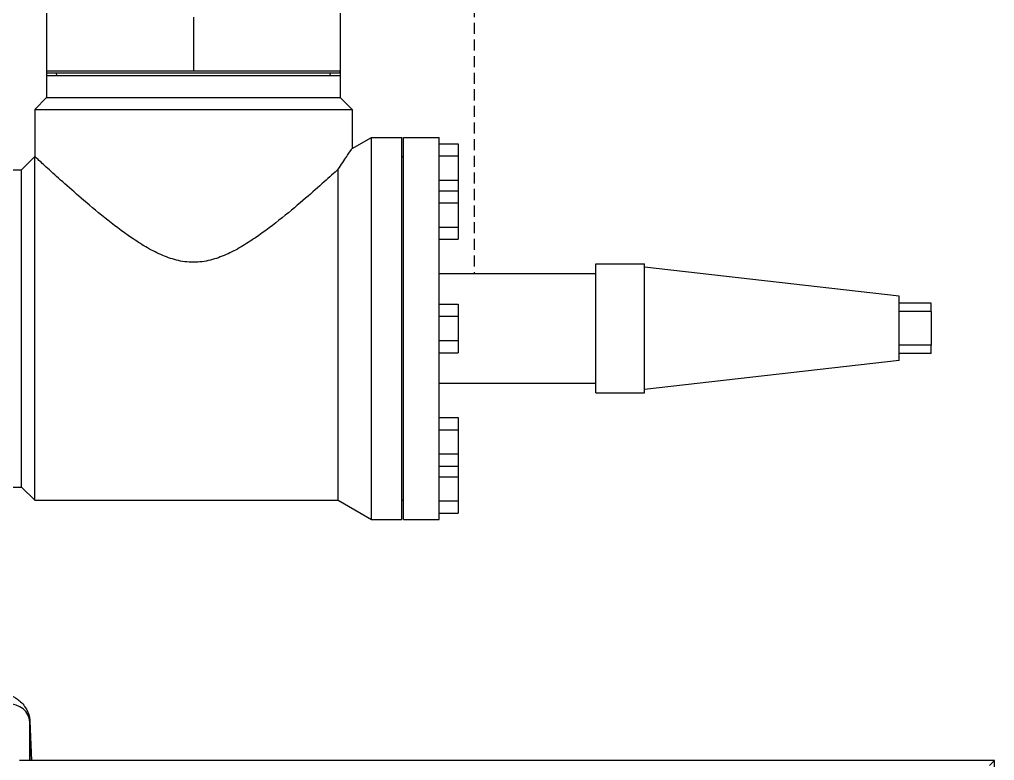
# Model space of a CAD drawing. Header units: inches. Extents: x -883 to 808, y -248 to 1051.
# Drawn here: x 322.95 to 344.95, y -108.11 to -91.39 of the extents above; entities that cross this region are included whole.
import ezdxf

# ---------------------------------------------------------------- set-up
doc = ezdxf.new("R2010")
doc.units = ezdxf.units.IN
doc.header["$MEASUREMENT"] = 0
doc.linetypes.add('CENTER', pattern=[2, 1.25, -0.25, 0.25, -0.25])
doc.linetypes.add('HIDDEN', pattern=[0.375, 0.25, -0.125])
doc.layers.get('0').update_dxf_attribs({"linetype": 'CONTINUOUS'})
doc.layers.add('EQUIPMENT - COMPRESSORS', color=41, linetype='CONTINUOUS')
doc.layers.add('P-HSS', color=6, linetype='CONTINUOUS')

# ---------------------------------------------------------------- blocks, each defined once
blk = doc.blocks.new('A$Ce5854fb8')
for p, q in [((94.661, 85.227), (101.286, 85.227)), ((94.661, 85.227), (94.661, 84.727)), ((101.283, 85.322), (94.663, 85.322)), ((94.663, 85.277), (94.663, 85.322)), ((101.283, 85.277), (94.663, 85.277)), ((94.888, 85.227), (94.883, 85.277)), ((101.059, 85.227), (101.063, 85.277)), ((101.283, 85.277), (101.283, 85.322)), ((101.286, 85.227), (101.286, 84.727)), ((94.661, 84.727), (94.393, 84.459)), ((94.661, 84.727), (101.286, 84.727)), ((101.286, 84.727), (101.553, 84.459)), ((94.393, 84.459), (101.553, 84.459)), ((94.393, 84.459), (94.393, 83.396)), ((101.553, 84.459), (101.553, 83.576)), ((101.553, 83.576), (101.988, 83.827)), ((101.988, 75.207), (101.988, 83.827)), ((101.988, 83.827), (102.677, 83.827)), ((102.677, 75.207), (102.677, 83.827)), ((102.716, 75.207), (102.716, 83.827)), ((102.716, 83.827), (103.517, 83.827)), ((103.517, 75.207), (103.517, 83.827)), ((103.517, 83.685), (103.948, 83.685)), ((103.948, 83.685), (103.948, 83.411)), ((94.094, 83.097), (94.393, 83.396)), ((94.393, 75.638), (94.393, 83.396)), ((102.677, 83.396), (102.716, 83.396)), ((103.517, 83.411), (103.948, 83.411)), ((103.948, 83.411), (103.948, 82.864)), ((93.031, 83.097), (94.094, 83.097)), ((94.094, 75.937), (94.094, 83.097)), ((101.241, 75.638), (101.241, 83.11)), ((103.517, 82.864), (103.948, 82.864)), ((103.948, 82.864), (103.948, 82.624)), ((103.517, 82.624), (103.948, 82.624)), ((103.948, 82.624), (103.948, 82.351)), ((103.517, 82.351), (103.948, 82.351)), ((103.948, 82.351), (103.948, 81.803)), ((103.517, 81.803), (103.948, 81.803)), ((103.948, 81.803), (103.948, 81.529)), ((103.517, 81.529), (103.948, 81.529)), ((107.057, 78.062), (107.057, 80.972)), ((107.057, 80.972), (108.149, 80.972)), ((108.149, 78.062), (108.149, 80.972)), ((103.517, 80.754), (107.057, 80.754)), ((113.896, 80.244), (108.149, 80.899)), ((113.896, 80.031), (113.896, 80.244)), ((114.623, 80.086), (113.896, 80.086)), ((114.623, 79.899), (114.623, 80.086)), ((103.517, 80.064), (103.948, 80.064)), ((103.948, 80.064), (103.948, 79.791)), ((113.896, 79.003), (113.896, 80.031)), ((114.623, 79.899), (113.896, 79.899)), ((114.623, 79.899), (114.623, 79.135)), ((103.517, 79.791), (103.948, 79.791)), ((103.948, 79.791), (103.948, 79.243)), ((103.517, 79.243), (103.948, 79.243)), ((103.948, 79.243), (103.948, 78.969)), ((114.623, 79.135), (113.896, 79.135)), ((113.896, 78.789), (113.896, 79.003)), ((114.623, 78.948), (114.623, 79.135)), ((103.517, 78.969), (103.948, 78.969)), ((113.896, 78.789), (108.149, 78.135)), ((114.623, 78.948), (113.896, 78.948)), ((103.517, 78.28), (107.057, 78.28)), ((107.057, 78.062), (108.149, 78.062)), ((103.517, 77.504), (103.948, 77.504)), ((103.948, 77.504), (103.948, 77.231)), ((103.517, 77.231), (103.948, 77.231)), ((103.948, 77.231), (103.948, 76.683)), ((103.517, 76.683), (103.948, 76.683)), ((103.948, 76.683), (103.948, 76.409)), ((103.517, 76.409), (103.948, 76.409)), ((103.948, 76.409), (103.948, 76.17)), ((103.517, 76.17), (103.948, 76.17)), ((103.948, 76.17), (103.948, 75.623)), ((93.031, 75.937), (94.094, 75.937)), ((94.094, 75.937), (94.393, 75.638)), ((94.393, 75.638), (101.241, 75.638)), ((101.241, 75.638), (101.988, 75.207)), ((102.677, 75.638), (102.716, 75.638)), ((103.517, 75.623), (103.948, 75.623)), ((103.948, 75.623), (103.948, 75.349)), ((103.517, 75.349), (103.948, 75.349)), ((101.988, 75.207), (102.677, 75.207)), ((102.716, 75.207), (103.517, 75.207)), ((94.283, 70.649), (94.32, 69.764)), ((94.32, 69.764), (94.283, 70.638)), ((94.283, 69.764), (94.283, 70.638)), ((116.049, 69.764), (94.049, 69.764)), ((116.049, 69.764), (115.934, 69.65)), ((116.049, 42.764), (116.049, 69.764))]:
    blk.add_line(p, q)
for centre, major_axis, ratio, start_param, end_param in [((93.784, 70.624), (0.5, 0), 0.842828, 0.034907, 1.570796), ((93.42, 70.638), (0.863, 0), 0.538183, 0, 0.0223)]:
    blk.add_ellipse(centre, major_axis=major_axis, ratio=ratio, start_param=start_param, end_param=end_param)
for points, knots in [([(101.241, 83.11), (101.15, 83.027), (101.042, 82.929), (100.793, 82.707), (100.651, 82.582), (100.344, 82.317), (100.166, 82.167), (99.785, 81.862), (99.582, 81.707), (99.265, 81.49), (99.157, 81.421), (98.938, 81.292), (98.826, 81.233), (98.596, 81.132), (98.478, 81.089), (98.233, 81.028), (98.106, 81.01), (97.84, 81.01), (97.713, 81.028), (97.469, 81.089), (97.351, 81.132), (97.121, 81.233), (97.009, 81.292), (96.789, 81.421), (96.682, 81.49), (96.365, 81.707), (96.162, 81.862), (95.781, 82.167), (95.603, 82.317), (95.295, 82.582), (95.153, 82.707), (94.896, 82.937), (94.781, 83.041), (94.592, 83.213), (94.518, 83.281), (94.418, 83.373), (94.393, 83.396), (94.393, 83.396)], [-42.719839, -42.719839, -42.719839, -42.719839, -40.991116, -40.991116, -39.143094, -39.143094, -37.113184, -37.113184, -35.083275, -35.083275, -34.06832, -34.06832, -33.053365, -33.053365, -32.038411, -32.038411, -31.023456, -31.023456, -30.008501, -30.008501, -28.993547, -28.993547, -27.978592, -27.978592, -26.963637, -26.963637, -24.933728, -24.933728, -22.903819, -22.903819, -21.055796, -21.055796, -19.207773, -19.207773, -17.359751, -17.359751, -15.511728, -15.511728, -15.511728, -15.511728]), ([(101.241, 83.11), (101.277, 83.165), (101.311, 83.216), (101.408, 83.362), (101.462, 83.441), (101.534, 83.548), (101.553, 83.576), (101.553, 83.576)], [2.466353, 2.466353, 2.466353, 2.466353, 3.218064, 3.218064, 4.827096, 4.827096, 6.436128, 6.436128, 6.436128, 6.436128]), ([(93.42, 71.319), (93.486, 71.319), (93.551, 71.314), (93.681, 71.291), (93.746, 71.274), (93.875, 71.225), (93.94, 71.192), (94.067, 71.1), (94.132, 71.04), (94.224, 70.896), (94.256, 70.823), (94.278, 70.711), (94.282, 70.68), (94.283, 70.649)], [0, 0, 0, 0, 0.309699, 0.309699, 0.619398, 0.619398, 0.929098, 0.929098, 1.238797, 1.238797, 1.464762, 1.464762, 1.548496, 1.548496, 1.548496, 1.548496])]:
    blk.add_open_spline(points, degree=3, knots=knots)

msp = doc.modelspace()

# ---------------------------------------------------------------- linework, layer by layer
at = {"layer": 'P-HSS'}
for p, q in [((323.56642, 122.66069), (323.56642, -92.65093)), ((330.19142, 122.66069), (330.19142, -92.65093))]:
    msp.add_line(p, q, dxfattribs=at)
at = {"layer": 'P-HSS', "color": 7, "linetype": 'CENTER'}
msp.add_line((326.87892, 122.66069), (326.87892, -92.55593), dxfattribs=at)
at = {"layer": 'P-HSS', "color": 8, "linetype": 'HIDDEN'}
msp.add_line((333.21142, 122.66069), (333.21142, -97.12418), dxfattribs=at)

# ---------------------------------------------------------------- block references
at = {"layer": 'EQUIPMENT - COMPRESSORS'}
msp.add_blockref('A$Ce5854fb8', (228.90563, -177.87785), dxfattribs=at)

doc.saveas('drawing.dxf')
